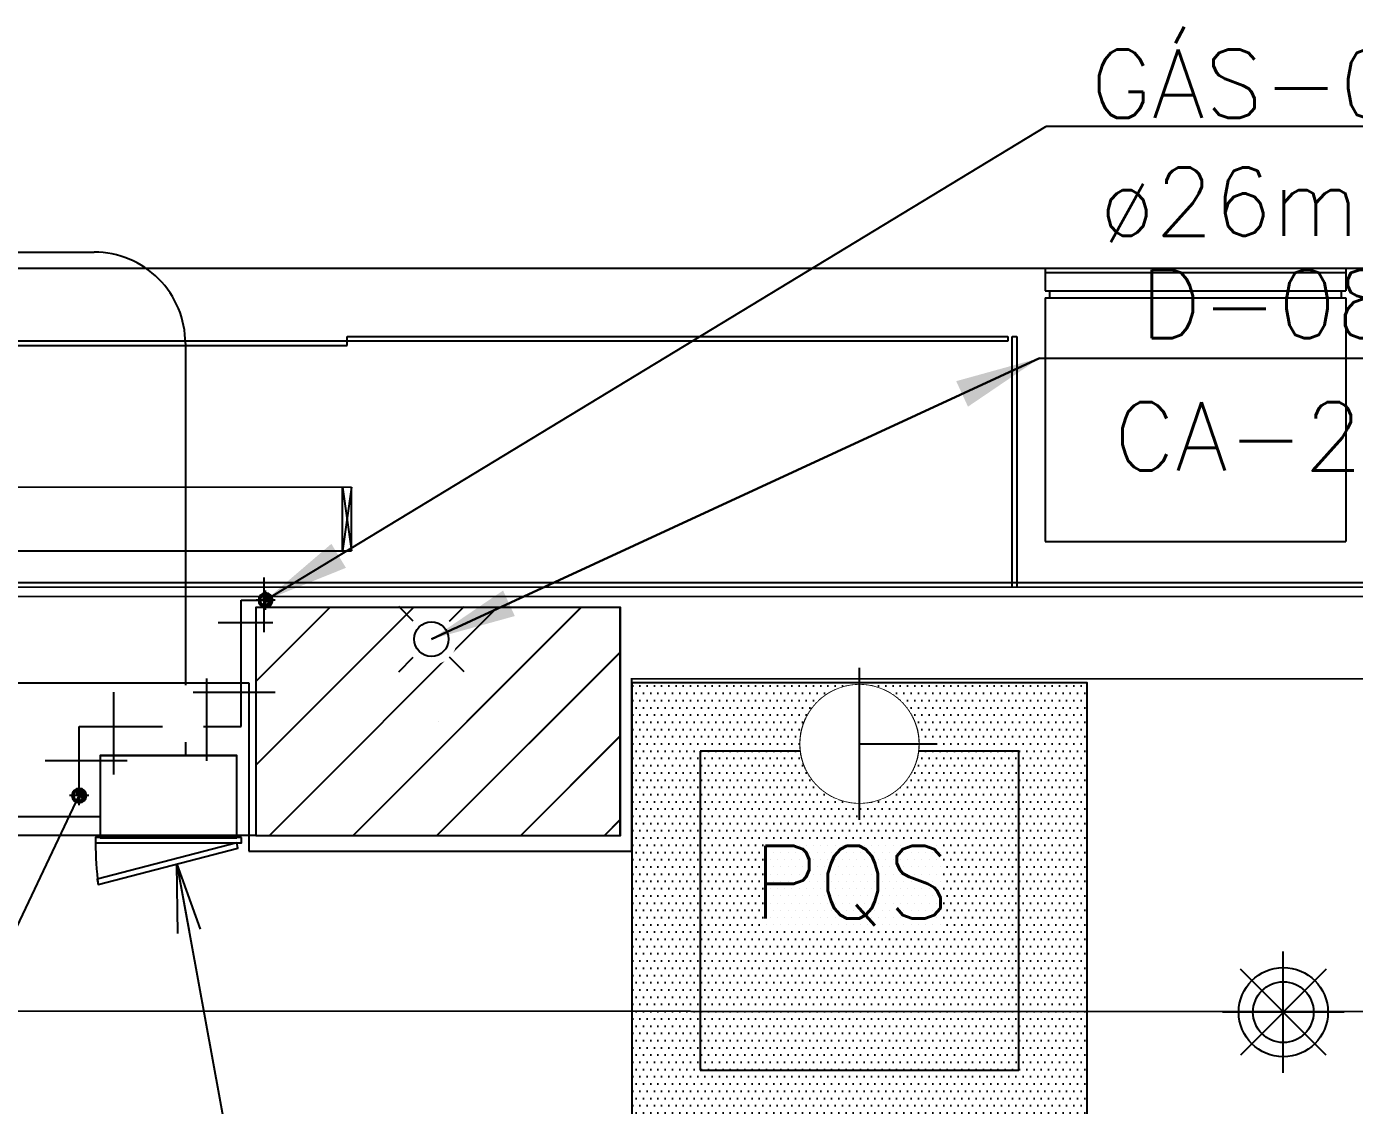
# Model space of a CAD drawing. Header units: millimetres. Extents: x 188.6 to 263.2, y 40.1 to 120.1.
# Drawn here: x 245.74 to 248.655, y 48.879 to 51.247 of the extents above; entities that cross this region are included whole.
import ezdxf
from ezdxf.enums import TextEntityAlignment as Align

# ---------------------------------------------------------------- set-up
doc = ezdxf.new("R2010")
doc.units = ezdxf.units.MM
doc.set_wipeout_variables(frame=1)
doc.linetypes.add('CENTER2', pattern=[1.125, 0.75, -0.125, 0.125, -0.125])
doc.linetypes.add('DASHDOT2', pattern=[0.5, 0.25, -0.125, 0, -0.125])
for name, color, linetype in [('ARQ', 8, 'Continuous'), ('ESTR-PILARES', 11, 'Continuous'), ('ESTRUTURA', 7, 'Continuous'), ('EXTINTORES', 2, 'Continuous'), ('GAS-COL', 7, 'Continuous'), ('GAS-CONEXOES', 200, 'Continuous'), ('GAS-CX', 202, 'Continuous'), ('GAS-TEXTO', 7, 'Continuous'), ('GAS-TUBO-PISO', 6, 'CENTER2'), ('INC-EXTINTORES', 20, 'Continuous'), ('INC-TEXTO', 7, 'Continuous'), ('SPDA-COL', 7, 'Continuous'), ('SPDA-D', 164, 'Continuous'), ('SPK', 10, 'Continuous'), ('SPK-INTERNO', 244, 'Continuous'), ('SPK-TUBO-TETO', 12, 'Continuous')]:
    doc.layers.add(name, color=color, linetype=linetype)
doc.styles.add('60-100', font='romans.shx', dxfattribs={"height": 0.16})
doc.styles.add('60-75', font='romans.shx', dxfattribs={"height": 0.12})
doc.styles.add('ROMANS', font='ROMANS.SHX', dxfattribs={"height": 0.15})
doc.dimstyles.new('IND75', dxfattribs={"dimtxt": 0.15, "dimasz": 0.1875, "dimexe": 0.15, "dimexo": 0, "dimgap": 0.1, "dimtad": 1, "dimzin": 10, "dimdsep": 46, "dimtxsty": '60-75', "dimcen": 0, "dimclrd": 256, "dimclre": 1, "dimclrt": 256, "dimadec": 0, "dimazin": 0, "dimtfac": 1, "dimtix": 1, "dimtmove": 2, "dimatfit": 3, "dimfxl": 0.15, "dimtolj": 1, "dimtzin": 6, "dimarcsym": 0})
doc.dimstyles.new('SETAS75', dxfattribs={"dimtxt": 0.16, "dimasz": 0.15, "dimexe": 0.15, "dimexo": 0, "dimgap": 0.1, "dimtad": 1, "dimzin": 10, "dimdsep": 46, "dimtxsty": '60-100', "dimblk1": 'OPEN', "dimblk2": 'OPEN', "dimsah": 1, "dimcen": 0, "dimclrd": 244, "dimclre": 244, "dimclrt": 7, "dimadec": 0, "dimazin": 0, "dimtfac": 1, "dimtix": 1, "dimtmove": 2, "dimatfit": 3, "dimldrblk": 'OPEN', "dimfxl": 0.15, "dimtolj": 1, "dimtzin": 6, "dimarcsym": 0})

# ---------------------------------------------------------------- blocks, each defined once
blk = doc.blocks.new('ESTR-1TP-29.09.2016')
at = {"layer": 'ESTR-PILARES'}
for p, q in [((42.9224, 11.9492), (43.2684, 12.2952)), ((42.9224, 12.1331), (43.0845, 12.2952)), ((42.9522, 11.7952), (43.4522, 12.2952)), ((43.1361, 11.7952), (43.6361, 12.2952)), ((43.7224, 12.2952), (43.7224, 12.2952)), ((43.7224, 12.2952), (43.7224, 12.2952)), ((43.3199, 11.7952), (43.7224, 12.1977)), ((43.3224, 12.0452), (43.3224, 12.0452)), ((43.5038, 11.7952), (43.7224, 12.0138)), ((43.6876, 11.7952), (43.7224, 11.83)), ((43.7224, 11.7952), (43.7224, 11.7952)), ((43.7224, 11.7952), (43.7224, 11.7952))]:
    blk.add_line(p, q, dxfattribs=at)
blk.add_lwpolyline([(42.9224, 11.7952), (43.7224, 11.7952), (43.7224, 12.2952), (42.9224, 12.2952), (42.9224, 11.7952)], dxfattribs=at)
blk = doc.blocks.new('arq-3pav')
at = {"layer": 'ARQ'}
for p, q in [((39.9553, 10.4599), (43.6754, 10.4599)), ((42.9674, 10.4599), (42.9674, 10.4099)), ((42.9674, 10.4599), (43.6274, 10.4599)), ((42.9674, 10.4599), (42.9674, 10.4099)), ((42.9674, 10.4499), (43.6274, 10.4499)), ((43.6274, 10.4599), (43.6274, 10.4099)), ((43.6274, 10.4599), (43.6274, 10.4099)), ((42.9674, 10.4099), (43.6274, 10.4099)), ((42.9774, 10.4099), (42.9774, 10.3949)), ((43.6174, 10.4099), (43.6174, 10.3949)), ((42.9674, 10.3949), (42.9674, 9.8599)), ((42.9674, 10.3949), (43.6274, 10.3949)), ((43.6274, 10.3949), (43.6274, 9.8599)), ((41.4353, 10.2999), (39.9553, 10.2999)), ((39.9553, 10.2899), (41.4353, 10.2899)), ((41.4353, 10.3099), (42.8853, 10.3099)), ((41.4353, 10.2999), (41.4353, 10.3099)), ((42.8853, 10.2999), (41.4353, 10.2999)), ((41.4353, 10.2899), (41.4353, 10.2999)), ((42.8853, 10.3099), (42.8853, 10.2999)), ((42.8953, 9.7594), (42.8953, 10.3099)), ((42.8953, 10.3099), (42.9053, 10.3099)), ((42.9053, 10.3099), (42.9053, 9.7596)), ((39.9553, 9.9798), (41.4453, 9.9796)), ((41.4253, 9.8394), (41.4253, 9.9794)), ((41.4253, 9.9794), (41.4453, 9.8394)), ((41.4453, 9.9794), (41.4253, 9.8394)), ((41.4253, 9.8394), (41.4253, 9.9794)), ((41.4453, 9.8394), (41.4453, 9.9796)), ((42.9674, 9.8599), (43.6274, 9.8599)), ((39.9753, 9.8398), (41.4453, 9.8396)), ((39.7653, 9.7399), (43.8653, 9.7393)), ((43.7854, 9.7593), (39.8453, 9.7599)), ((39.8453, 9.7399), (43.7854, 9.7393)), ((39.5303, 9.5501), (41.22, 9.5501)), ((41.22, 9.5501), (41.22, 9.1802)), ((42.06, 9.5588), (44.2203, 9.56)), ((42.06, 9.1802), (42.06, 9.5599)), ((41.22, 9.1802), (42.06, 9.1802))]:
    blk.add_line(p, q, dxfattribs=at)
blk.add_lwpolyline([(39.7953, 9.7699), (43.8353, 9.7699), (43.8353, 11.9899), (46.3453, 11.99), (46.3453, 17.6661), (39.7953, 17.6659), (39.7953, 17), (39.9953, 17), (39.9953, 16.08), (39.7953, 16.08)], close=True, dxfattribs=at)
at = {"layer": 'ESTRUTURA'}
blk.add_blockref('ESTR-1TP-29.09.2016', (-1.6874, -2.5802), dxfattribs=at)
blk = doc.blocks.new('indicação extintor')
h = blk.add_hatch()
h.set_pattern_fill('DOTS', color=50, scale=0.01)
h.paths.add_polyline_path([(0.5, 1), (-0.5, 1), (-0.5, 0), (0.5, 0)])
h.paths.add_polyline_path([(0.35, 0.85), (0.35, 0.15), (-0.35, 0.15), (-0.35, 0.85)], flags=16)
h = blk.add_hatch()
h.set_pattern_fill('DOTS', color=244, scale=0.01)
h.paths.add_polyline_path([(0.35, 0.85), (-0.35, 0.85), (-0.35, 0.15), (0.35, 0.15)])
at = {"color": 244}
for p, q in [((0.35, 0.85), (-0.35, 0.85)), ((-0.35, 0.85), (-0.35, 0.15)), ((0.35, 0.15), (0.35, 0.85)), ((-0.35, 0.15), (0.35, 0.15))]:
    blk.add_line(p, q, dxfattribs=at)
blk.add_lwpolyline([(-0.5, 0), (0.5, 0), (0.5, 1), (-0.5, 1)], close=True, dxfattribs=at)
blk = doc.blocks.new('SPK')
blk.add_wipeout([(-0.0692, 0.0692), (-0.0673, 0.0711), (-0.0673, 0.0711), (-0.0658, 0.0724), (-0.0658, 0.0724), (-0.0636, 0.0744), (-0.0636, 0.0744), (-0.0618, 0.0759), (-0.0618, 0.0759), (-0.0596, 0.0776), (-0.0596, 0.0776), (-0.0579, 0.0789), (-0.0579, 0.0789), (-0.0546, 0.0813), (-0.0546, 0.0813), (-0.0525, 0.0826), (-0.0507, 0.0837), (-0.0507, 0.0837), (-0.0481, 0.0852), (-0.0481, 0.0852), (-0.0453, 0.0868), (-0.0453, 0.0868), (-0.0431, 0.0879), (-0.0416, 0.0886), (-0.0399, 0.0894), (-0.0399, 0.0894), (-0.0364, 0.0908), (-0.0364, 0.0908), (-0.0341, 0.0917), (-0.0318, 0.0926), (-0.0302, 0.0931), (-0.0281, 0.0938), (-0.0266, 0.0942), (-0.0266, 0.0942), (-0.0244, 0.0948), (-0.0226, 0.0952), (-0.0226, 0.0952), (-0.0203, 0.0957), (-0.0203, 0.0957), (-0.0183, 0.0961), (-0.0183, 0.0961), (-0.0148, 0.0968), (-0.0148, 0.0968), (-0.0114, 0.0972), (-0.01, 0.0974), (-0.0083, 0.0975), (-0.0083, 0.0975), (-0.0058, 0.0977), (-0.0047, 0.0978), (-0.0047, 0.0978), (-0.0027, 0.0978), (-0.0027, 0.0978), (-0.001, 0.0979), (-0.001, 0.0979), (0, 0.0979), (0.0016, 0.0979), (0.0038, 0.0978), (0.0038, 0.0978), (0.0084, 0.0975), (0.0113, 0.0972), (0.0113, 0.0972), (0.0155, 0.0966), (0.0175, 0.0963), (0.0175, 0.0963), (0.0207, 0.0957), (0.0228, 0.0952), (0.0248, 0.0947), (0.0248, 0.0947), (0.0274, 0.094), (0.0274, 0.094), (0.0306, 0.093), (0.0324, 0.0924), (0.0324, 0.0924), (0.0354, 0.0912), (0.0373, 0.0905), (0.0373, 0.0905), (0.0398, 0.0894), (0.0422, 0.0883), (0.0422, 0.0883), (0.0451, 0.0869), (0.0469, 0.0859), (0.049, 0.0847), (0.0513, 0.0833), (0.053, 0.0823), (0.0549, 0.081), (0.0566, 0.0798), (0.0566, 0.0798), (0.0592, 0.078), (0.0615, 0.0762), (0.0659, 0.0724), (0.0669, 0.0714), (0.0669, 0.0714), (0.0692, 0.0692), (0.0692, 0.0692), (0.0692, 0.0692), (0.0692, 0.0692), (0.0717, 0.0667), (0.0717, 0.0667), (0.0739, 0.0642), (0.0739, 0.0642), (0.0753, 0.0626), (0.0753, 0.0626), (0.0765, 0.0611), (0.0765, 0.0611), (0.0785, 0.0585), (0.0785, 0.0585), (0.0805, 0.0556), (0.0805, 0.0556), (0.0805, 0.0556), (0.0826, 0.0526), (0.0826, 0.0526), (0.0841, 0.05), (0.0841, 0.05), (0.0855, 0.0476), (0.0865, 0.0458), (0.0865, 0.0458), (0.0877, 0.0434), (0.0877, 0.0434), (0.0877, 0.0434), (0.089, 0.0407), (0.089, 0.0407), (0.0901, 0.0382), (0.0901, 0.0382), (0.0915, 0.0348), (0.0915, 0.0348), (0.0927, 0.0315), (0.0932, 0.0298), (0.0938, 0.028), (0.0938, 0.028), (0.0938, 0.028), (0.0948, 0.0246), (0.0948, 0.0246), (0.0948, 0.0246), (0.0952, 0.0228), (0.0952, 0.0228), (0.0957, 0.0206), (0.0961, 0.0188), (0.0964, 0.0169), (0.0967, 0.0153), (0.0969, 0.0135), (0.0969, 0.0135), (0.0972, 0.0113), (0.0972, 0.0113), (0.0975, 0.0085), (0.0975, 0.0085), (0.0978, 0.005), (0.0978, 0.005), (0.0979, 0.0023), (0.0979, 0.0023), (0.0979, 0), (0.0979, 0), (0.0978, -0.0048), (0.0978, -0.0048), (0.0976, -0.0077), (0.0973, -0.0103), (0.0973, -0.0103), (0.0968, -0.0148), (0.0968, -0.0148), (0.0959, -0.0195), (0.0959, -0.0195), (0.0949, -0.0238), (0.0949, -0.0238), (0.094, -0.0272), (0.094, -0.0272), (0.093, -0.0305), (0.093, -0.0305), (0.0911, -0.0357), (0.0911, -0.0357), (0.0897, -0.0391), (0.0897, -0.0391), (0.088, -0.0429), (0.088, -0.0429), (0.0861, -0.0466), (0.0844, -0.0496), (0.082, -0.0534), (0.082, -0.0534), (0.0794, -0.0572), (0.0776, -0.0596), (0.0776, -0.0596), (0.074, -0.0641), (0.074, -0.0641), (0.074, -0.0641), (0.069, -0.069), (0.0692, -0.0692), (0.0675, -0.0709), (0.0675, -0.0709), (0.0664, -0.0719), (0.0651, -0.0731), (0.064, -0.0741), (0.0627, -0.0752), (0.061, -0.0766), (0.0597, -0.0776), (0.0584, -0.0785), (0.0564, -0.08), (0.0546, -0.0813), (0.053, -0.0823), (0.0515, -0.0833), (0.0488, -0.0849), (0.0465, -0.0862), (0.0443, -0.0873), (0.0415, -0.0887), (0.0389, -0.0898), (0.037, -0.0907), (0.0339, -0.0918), (0.0339, -0.0918), (0.0315, -0.0927), (0.0283, -0.0937), (0.0244, -0.0948), (0.0216, -0.0955), (0.019, -0.096), (0.0154, -0.0967), (0.0126, -0.0971), (0.0101, -0.0974), (0.0064, -0.0977), (0.0029, -0.0979), (0, -0.0979), (-0.0021, -0.0979), (-0.0084, -0.0975), (-0.0131, -0.097), (-0.0169, -0.0964), (-0.019, -0.096), (-0.0218, -0.0954), (-0.0218, -0.0954), (-0.0256, -0.0945), (-0.0275, -0.094), (-0.0305, -0.093), (-0.0342, -0.0917), (-0.0367, -0.0908), (-0.0398, -0.0894), (-0.044, -0.0874), (-0.0451, -0.0869), (-0.0481, -0.0853), (-0.0511, -0.0835), (-0.053, -0.0823), (-0.0553, -0.0808), (-0.059, -0.0781), (-0.0603, -0.0771), (-0.0619, -0.0759), (-0.064, -0.0741), (-0.0665, -0.0718), (-0.0676, -0.0708), (-0.0692, -0.0692), (-0.0718, -0.0665), (-0.0755, -0.0623), (-0.0755, -0.0623), (-0.0792, -0.0576), (-0.0792, -0.0576), (-0.0813, -0.0545), (-0.0813, -0.0545), (-0.0848, -0.0489), (-0.0865, -0.0458), (-0.0865, -0.0458), (-0.0865, -0.0458), (-0.0891, -0.0406), (-0.0891, -0.0406), (-0.0912, -0.0355), (-0.0912, -0.0355), (-0.093, -0.0306), (-0.093, -0.0306), (-0.0944, -0.0259), (-0.0953, -0.0222), (-0.0962, -0.0181), (-0.0967, -0.015), (-0.0972, -0.0118), (-0.0976, -0.007), (-0.0978, -0.0044), (-0.0979, 0), (-0.0978, 0.0032), (-0.0977, 0.0066), (-0.0977, 0.0066), (-0.0974, 0.01), (-0.0974, 0.01), (-0.0969, 0.0136), (-0.0965, 0.0165), (-0.096, 0.019), (-0.0954, 0.022), (-0.0947, 0.0246), (-0.094, 0.0273), (-0.0932, 0.03), (-0.0932, 0.03), (-0.0919, 0.0338), (-0.0919, 0.0338), (-0.0891, 0.0405), (-0.0878, 0.0433), (-0.0865, 0.0458), (-0.0842, 0.0499), (-0.0842, 0.0499), (-0.0842, 0.0499), (-0.0819, 0.0537), (-0.0819, 0.0537), (-0.0794, 0.0572), (-0.0794, 0.0572), (-0.0758, 0.062), (-0.0758, 0.062), (-0.0725, 0.0658), (-0.0691, 0.0691)]).dxf.layer = 'SPK'
at = {"layer": 'SPK'}
blk.add_circle((0, 0), 0.0979, dxfattribs=at)
at = {"layer": 'SPK-INTERNO'}
for p, q in [((0, 0.1332), (0, -0.1332)), ((-0.0942, 0.0942), (0.0942, -0.0942)), ((-0.0942, -0.0942), (0.0942, 0.0942)), ((-0.1332, 0), (0.1332, 0))]:
    blk.add_line(p, q, dxfattribs=at)
blk.add_circle((0, 0), 0.0666, dxfattribs=at)
blk = doc.blocks.new('PO')
blk.add_wipeout([(-0.1728, 0), (-0.1728, -0.003), (-0.1727, -0.006), (-0.1726, -0.009), (-0.1724, -0.0121), (-0.1721, -0.0151), (-0.1719, -0.0181), (-0.1715, -0.0211), (-0.1711, -0.024), (-0.1707, -0.027), (-0.1702, -0.03), (-0.1696, -0.033), (-0.169, -0.0359), (-0.1684, -0.0389), (-0.1677, -0.0418), (-0.1669, -0.0447), (-0.1661, -0.0476), (-0.1652, -0.0505), (-0.1643, -0.0534), (-0.1634, -0.0563), (-0.1624, -0.0591), (-0.1613, -0.0619), (-0.1602, -0.0647), (-0.1591, -0.0675), (-0.1579, -0.0703), (-0.1566, -0.073), (-0.1553, -0.0758), (-0.154, -0.0784), (-0.1526, -0.0811), (-0.1511, -0.0838), (-0.1496, -0.0864), (-0.1481, -0.089), (-0.1465, -0.0916), (-0.1449, -0.0941), (-0.1433, -0.0966), (-0.1415, -0.0991), (-0.1398, -0.1016), (-0.138, -0.104), (-0.1362, -0.1064), (-0.1343, -0.1087), (-0.1324, -0.1111), (-0.1304, -0.1134), (-0.1284, -0.1156), (-0.1264, -0.1178), (-0.1243, -0.12), (-0.1222, -0.1222), (-0.12, -0.1243), (-0.1178, -0.1264), (-0.1156, -0.1284), (-0.1134, -0.1304), (-0.1111, -0.1324), (-0.1087, -0.1343), (-0.1064, -0.1362), (-0.104, -0.138), (-0.1016, -0.1398), (-0.0991, -0.1415), (-0.0966, -0.1433), (-0.0941, -0.1449), (-0.0916, -0.1465), (-0.089, -0.1481), (-0.0864, -0.1496), (-0.0838, -0.1511), (-0.0811, -0.1526), (-0.0784, -0.154), (-0.0758, -0.1553), (-0.073, -0.1566), (-0.0703, -0.1579), (-0.0675, -0.1591), (-0.0647, -0.1602), (-0.0619, -0.1613), (-0.0591, -0.1624), (-0.0563, -0.1634), (-0.0534, -0.1643), (-0.0505, -0.1652), (-0.0476, -0.1661), (-0.0447, -0.1669), (-0.0418, -0.1677), (-0.0389, -0.1684), (-0.0359, -0.169), (-0.033, -0.1696), (-0.03, -0.1702), (-0.027, -0.1707), (-0.024, -0.1711), (-0.0211, -0.1715), (-0.0181, -0.1719), (-0.0151, -0.1721), (-0.0121, -0.1724), (-0.009, -0.1726), (-0.006, -0.1727), (-0.003, -0.1728), (0, -0.1728), (0.003, -0.1728), (0.006, -0.1727), (0.009, -0.1726), (0.0121, -0.1724), (0.0151, -0.1721), (0.0181, -0.1719), (0.0211, -0.1715), (0.024, -0.1711), (0.027, -0.1707), (0.03, -0.1702), (0.033, -0.1696), (0.0359, -0.169), (0.0389, -0.1684), (0.0418, -0.1677), (0.0447, -0.1669), (0.0476, -0.1661), (0.0505, -0.1652), (0.0534, -0.1643), (0.0563, -0.1634), (0.0591, -0.1624), (0.0619, -0.1613), (0.0647, -0.1602), (0.0675, -0.1591), (0.0703, -0.1579), (0.073, -0.1566), (0.0758, -0.1553), (0.0784, -0.154), (0.0811, -0.1526), (0.0838, -0.1511), (0.0864, -0.1496), (0.089, -0.1481), (0.0916, -0.1465), (0.0941, -0.1449), (0.0966, -0.1433), (0.0991, -0.1415), (0.1016, -0.1398), (0.104, -0.138), (0.1064, -0.1362), (0.1087, -0.1343), (0.1111, -0.1324), (0.1134, -0.1304), (0.1156, -0.1284), (0.1178, -0.1264), (0.12, -0.1243), (0.1222, -0.1222), (0.1243, -0.12), (0.1264, -0.1178), (0.1284, -0.1156), (0.1304, -0.1134), (0.1324, -0.1111), (0.1343, -0.1087), (0.1362, -0.1064), (0.138, -0.104), (0.1398, -0.1016), (0.1415, -0.0991), (0.1433, -0.0966), (0.1449, -0.0941), (0.1465, -0.0916), (0.1481, -0.089), (0.1496, -0.0864), (0.1511, -0.0838), (0.1526, -0.0811), (0.154, -0.0784), (0.1553, -0.0758), (0.1566, -0.073), (0.1579, -0.0703), (0.1591, -0.0675), (0.1602, -0.0647), (0.1613, -0.0619), (0.1624, -0.0591), (0.1634, -0.0563), (0.1643, -0.0534), (0.1652, -0.0505), (0.1661, -0.0476), (0.1669, -0.0447), (0.1677, -0.0418), (0.1684, -0.0389), (0.169, -0.0359), (0.1696, -0.033), (0.1702, -0.03), (0.1707, -0.027), (0.1711, -0.024), (0.1715, -0.0211), (0.1719, -0.0181), (0.1721, -0.0151), (0.1724, -0.0121), (0.1726, -0.009), (0.1727, -0.006), (0.1728, -0.003), (0.1728, 0), (0.1728, 0.003), (0.1727, 0.006), (0.1726, 0.009), (0.1724, 0.0121), (0.1721, 0.0151), (0.1719, 0.0181), (0.1715, 0.0211), (0.1711, 0.024), (0.1707, 0.027), (0.1702, 0.03), (0.1696, 0.033), (0.169, 0.0359), (0.1684, 0.0389), (0.1677, 0.0418), (0.1669, 0.0447), (0.1661, 0.0476), (0.1652, 0.0505), (0.1643, 0.0534), (0.1634, 0.0563), (0.1624, 0.0591), (0.1613, 0.0619), (0.1602, 0.0647), (0.1591, 0.0675), (0.1579, 0.0703), (0.1566, 0.073), (0.1553, 0.0758), (0.154, 0.0784), (0.1526, 0.0811), (0.1511, 0.0838), (0.1496, 0.0864), (0.1481, 0.089), (0.1465, 0.0916), (0.1449, 0.0941), (0.1433, 0.0966), (0.1415, 0.0991), (0.1398, 0.1016), (0.138, 0.104), (0.1362, 0.1064), (0.1343, 0.1087), (0.1324, 0.1111), (0.1304, 0.1134), (0.1284, 0.1156), (0.1264, 0.1178), (0.1243, 0.12), (0.1222, 0.1222), (0.12, 0.1243), (0.1178, 0.1264), (0.1156, 0.1284), (0.1134, 0.1304), (0.1111, 0.1324), (0.1087, 0.1343), (0.1064, 0.1362), (0.104, 0.138), (0.1016, 0.1398), (0.0991, 0.1415), (0.0966, 0.1433), (0.0941, 0.1449), (0.0916, 0.1465), (0.089, 0.1481), (0.0864, 0.1496), (0.0838, 0.1511), (0.0811, 0.1526), (0.0784, 0.154), (0.0758, 0.1553), (0.073, 0.1566), (0.0703, 0.1579), (0.0675, 0.1591), (0.0647, 0.1602), (0.0619, 0.1613), (0.0591, 0.1624), (0.0563, 0.1634), (0.0534, 0.1643), (0.0505, 0.1652), (0.0476, 0.1661), (0.0447, 0.1669), (0.0418, 0.1677), (0.0389, 0.1684), (0.0359, 0.169), (0.033, 0.1696), (0.03, 0.1702), (0.027, 0.1707), (0.024, 0.1711), (0.0211, 0.1715), (0.0181, 0.1719), (0.0151, 0.1721), (0.0121, 0.1724), (0.009, 0.1726), (0.006, 0.1727), (0.003, 0.1728), (0, 0.1728), (-0.003, 0.1728), (-0.006, 0.1727), (-0.009, 0.1726), (-0.0121, 0.1724), (-0.0151, 0.1721), (-0.0181, 0.1719), (-0.0211, 0.1715), (-0.024, 0.1711), (-0.027, 0.1707), (-0.03, 0.1702), (-0.033, 0.1696), (-0.0359, 0.169), (-0.0389, 0.1684), (-0.0418, 0.1677), (-0.0447, 0.1669), (-0.0476, 0.1661), (-0.0505, 0.1652), (-0.0534, 0.1643), (-0.0563, 0.1634), (-0.0591, 0.1624), (-0.0619, 0.1613), (-0.0647, 0.1602), (-0.0675, 0.1591), (-0.0703, 0.1579), (-0.073, 0.1566), (-0.0758, 0.1553), (-0.0784, 0.154), (-0.0811, 0.1526), (-0.0838, 0.1511), (-0.0864, 0.1496), (-0.089, 0.1481), (-0.0916, 0.1465), (-0.0941, 0.1449), (-0.0966, 0.1433), (-0.0991, 0.1415), (-0.1016, 0.1398), (-0.104, 0.138), (-0.1064, 0.1362), (-0.1087, 0.1343), (-0.1111, 0.1324), (-0.1134, 0.1304), (-0.1156, 0.1284), (-0.1178, 0.1264), (-0.12, 0.1243), (-0.1222, 0.1222), (-0.1243, 0.12), (-0.1264, 0.1178), (-0.1284, 0.1156), (-0.1304, 0.1134), (-0.1324, 0.1111), (-0.1343, 0.1087), (-0.1362, 0.1064), (-0.138, 0.104), (-0.1398, 0.1016), (-0.1415, 0.0991), (-0.1433, 0.0966), (-0.1449, 0.0941), (-0.1465, 0.0916), (-0.1481, 0.089), (-0.1496, 0.0864), (-0.1511, 0.0838), (-0.1526, 0.0811), (-0.154, 0.0784), (-0.1553, 0.0758), (-0.1566, 0.073), (-0.1579, 0.0703), (-0.1591, 0.0675), (-0.1602, 0.0647), (-0.1613, 0.0619), (-0.1624, 0.0591), (-0.1634, 0.0563), (-0.1643, 0.0534), (-0.1652, 0.0505), (-0.1661, 0.0476), (-0.1669, 0.0447), (-0.1677, 0.0418), (-0.1684, 0.0389), (-0.169, 0.0359), (-0.1696, 0.033), (-0.1702, 0.03), (-0.1707, 0.027), (-0.1711, 0.024), (-0.1715, 0.0211), (-0.1719, 0.0181), (-0.1721, 0.0151), (-0.1724, 0.0121), (-0.1726, 0.009), (-0.1727, 0.006), (-0.1728, 0.003)]).dxf.layer = 'INC-EXTINTORES'
at = {"layer": 'INC-EXTINTORES'}
blk.add_lwpolyline([(-0.1728, 0), (-0.1728, -0.003), (-0.1727, -0.006), (-0.1726, -0.009), (-0.1724, -0.0121), (-0.1721, -0.0151), (-0.1719, -0.0181), (-0.1715, -0.0211), (-0.1711, -0.024), (-0.1707, -0.027), (-0.1702, -0.03), (-0.1696, -0.033), (-0.169, -0.0359), (-0.1684, -0.0389), (-0.1677, -0.0418), (-0.1669, -0.0447), (-0.1661, -0.0476), (-0.1652, -0.0505), (-0.1643, -0.0534), (-0.1634, -0.0563), (-0.1624, -0.0591), (-0.1613, -0.0619), (-0.1602, -0.0647), (-0.1591, -0.0675), (-0.1579, -0.0703), (-0.1566, -0.073), (-0.1553, -0.0758), (-0.154, -0.0784), (-0.1526, -0.0811), (-0.1511, -0.0838), (-0.1496, -0.0864), (-0.1481, -0.089), (-0.1465, -0.0916), (-0.1449, -0.0941), (-0.1433, -0.0966), (-0.1415, -0.0991), (-0.1398, -0.1016), (-0.138, -0.104), (-0.1362, -0.1064), (-0.1343, -0.1087), (-0.1324, -0.1111), (-0.1304, -0.1134), (-0.1284, -0.1156), (-0.1264, -0.1178), (-0.1243, -0.12), (-0.1222, -0.1222), (-0.12, -0.1243), (-0.1178, -0.1264), (-0.1156, -0.1284), (-0.1134, -0.1304), (-0.1111, -0.1324), (-0.1087, -0.1343), (-0.1064, -0.1362), (-0.104, -0.138), (-0.1016, -0.1398), (-0.0991, -0.1415), (-0.0966, -0.1433), (-0.0941, -0.1449), (-0.0916, -0.1465), (-0.089, -0.1481), (-0.0864, -0.1496), (-0.0838, -0.1511), (-0.0811, -0.1526), (-0.0784, -0.154), (-0.0758, -0.1553), (-0.073, -0.1566), (-0.0703, -0.1579), (-0.0675, -0.1591), (-0.0647, -0.1602), (-0.0619, -0.1613), (-0.0591, -0.1624), (-0.0563, -0.1634), (-0.0534, -0.1643), (-0.0505, -0.1652), (-0.0476, -0.1661), (-0.0447, -0.1669), (-0.0418, -0.1677), (-0.0389, -0.1684), (-0.0359, -0.169), (-0.033, -0.1696), (-0.03, -0.1702), (-0.027, -0.1707), (-0.024, -0.1711), (-0.0211, -0.1715), (-0.0181, -0.1719), (-0.0151, -0.1721), (-0.0121, -0.1724), (-0.009, -0.1726), (-0.006, -0.1727), (-0.003, -0.1728), (0, -0.1728), (0.003, -0.1728), (0.006, -0.1727), (0.009, -0.1726), (0.0121, -0.1724), (0.0151, -0.1721), (0.0181, -0.1719), (0.0211, -0.1715), (0.024, -0.1711), (0.027, -0.1707), (0.03, -0.1702), (0.033, -0.1696), (0.0359, -0.169), (0.0389, -0.1684), (0.0418, -0.1677), (0.0447, -0.1669), (0.0476, -0.1661), (0.0505, -0.1652), (0.0534, -0.1643), (0.0563, -0.1634), (0.0591, -0.1624), (0.0619, -0.1613), (0.0647, -0.1602), (0.0675, -0.1591), (0.0703, -0.1579), (0.073, -0.1566), (0.0758, -0.1553), (0.0784, -0.154), (0.0811, -0.1526), (0.0838, -0.1511), (0.0864, -0.1496), (0.089, -0.1481), (0.0916, -0.1465), (0.0941, -0.1449), (0.0966, -0.1433), (0.0991, -0.1415), (0.1016, -0.1398), (0.104, -0.138), (0.1064, -0.1362), (0.1087, -0.1343), (0.1111, -0.1324), (0.1134, -0.1304), (0.1156, -0.1284), (0.1178, -0.1264), (0.12, -0.1243), (0.1222, -0.1222), (0.1243, -0.12), (0.1264, -0.1178), (0.1284, -0.1156), (0.1304, -0.1134), (0.1324, -0.1111), (0.1343, -0.1087), (0.1362, -0.1064), (0.138, -0.104), (0.1398, -0.1016), (0.1415, -0.0991), (0.1433, -0.0966), (0.1449, -0.0941), (0.1465, -0.0916), (0.1481, -0.089), (0.1496, -0.0864), (0.1511, -0.0838), (0.1526, -0.0811), (0.154, -0.0784), (0.1553, -0.0758), (0.1566, -0.073), (0.1579, -0.0703), (0.1591, -0.0675), (0.1602, -0.0647), (0.1613, -0.0619), (0.1624, -0.0591), (0.1634, -0.0563), (0.1643, -0.0534), (0.1652, -0.0505), (0.1661, -0.0476), (0.1669, -0.0447), (0.1677, -0.0418), (0.1684, -0.0389), (0.169, -0.0359), (0.1696, -0.033), (0.1702, -0.03), (0.1707, -0.027), (0.1711, -0.024), (0.1715, -0.0211), (0.1719, -0.0181), (0.1721, -0.0151), (0.1724, -0.0121), (0.1726, -0.009), (0.1727, -0.006), (0.1728, -0.003), (0.1728, 0), (0.1728, 0.003), (0.1727, 0.006), (0.1726, 0.009), (0.1724, 0.0121), (0.1721, 0.0151), (0.1719, 0.0181), (0.1715, 0.0211), (0.1711, 0.024), (0.1707, 0.027), (0.1702, 0.03), (0.1696, 0.033), (0.169, 0.0359), (0.1684, 0.0389), (0.1677, 0.0418), (0.1669, 0.0447), (0.1661, 0.0476), (0.1652, 0.0505), (0.1643, 0.0534), (0.1634, 0.0563), (0.1624, 0.0591), (0.1613, 0.0619), (0.1602, 0.0647), (0.1591, 0.0675), (0.1579, 0.0703), (0.1566, 0.073), (0.1553, 0.0758), (0.154, 0.0784), (0.1526, 0.0811), (0.1511, 0.0838), (0.1496, 0.0864), (0.1481, 0.089), (0.1465, 0.0916), (0.1449, 0.0941), (0.1433, 0.0966), (0.1415, 0.0991), (0.1398, 0.1016), (0.138, 0.104), (0.1362, 0.1064), (0.1343, 0.1087), (0.1324, 0.1111), (0.1304, 0.1134), (0.1284, 0.1156), (0.1264, 0.1178), (0.1243, 0.12), (0.1222, 0.1222), (0.12, 0.1243), (0.1178, 0.1264), (0.1156, 0.1284), (0.1134, 0.1304), (0.1111, 0.1324), (0.1087, 0.1343), (0.1064, 0.1362), (0.104, 0.138), (0.1016, 0.1398), (0.0991, 0.1415), (0.0966, 0.1433), (0.0941, 0.1449), (0.0916, 0.1465), (0.089, 0.1481), (0.0864, 0.1496), (0.0838, 0.1511), (0.0811, 0.1526), (0.0784, 0.154), (0.0758, 0.1553), (0.073, 0.1566), (0.0703, 0.1579), (0.0675, 0.1591), (0.0647, 0.1602), (0.0619, 0.1613), (0.0591, 0.1624), (0.0563, 0.1634), (0.0534, 0.1643), (0.0505, 0.1652), (0.0476, 0.1661), (0.0447, 0.1669), (0.0418, 0.1677), (0.0389, 0.1684), (0.0359, 0.169), (0.033, 0.1696), (0.03, 0.1702), (0.027, 0.1707), (0.024, 0.1711), (0.0211, 0.1715), (0.0181, 0.1719), (0.0151, 0.1721), (0.0121, 0.1724), (0.009, 0.1726), (0.006, 0.1727), (0.003, 0.1728), (0, 0.1728), (-0.003, 0.1728), (-0.006, 0.1727), (-0.009, 0.1726), (-0.0121, 0.1724), (-0.0151, 0.1721), (-0.0181, 0.1719), (-0.0211, 0.1715), (-0.024, 0.1711), (-0.027, 0.1707), (-0.03, 0.1702), (-0.033, 0.1696), (-0.0359, 0.169), (-0.0389, 0.1684), (-0.0418, 0.1677), (-0.0447, 0.1669), (-0.0476, 0.1661), (-0.0505, 0.1652), (-0.0534, 0.1643), (-0.0563, 0.1634), (-0.0591, 0.1624), (-0.0619, 0.1613), (-0.0647, 0.1602), (-0.0675, 0.1591), (-0.0703, 0.1579), (-0.073, 0.1566), (-0.0758, 0.1553), (-0.0784, 0.154), (-0.0811, 0.1526), (-0.0838, 0.1511), (-0.0864, 0.1496), (-0.089, 0.1481), (-0.0916, 0.1465), (-0.0941, 0.1449), (-0.0966, 0.1433), (-0.0991, 0.1415), (-0.1016, 0.1398), (-0.104, 0.138), (-0.1064, 0.1362), (-0.1087, 0.1343), (-0.1111, 0.1324), (-0.1134, 0.1304), (-0.1156, 0.1284), (-0.1178, 0.1264), (-0.12, 0.1243), (-0.1222, 0.1222), (-0.1243, 0.12), (-0.1264, 0.1178), (-0.1284, 0.1156), (-0.1304, 0.1134), (-0.1324, 0.1111), (-0.1343, 0.1087), (-0.1362, 0.1064), (-0.138, 0.104), (-0.1398, 0.1016), (-0.1415, 0.0991), (-0.1433, 0.0966), (-0.1449, 0.0941), (-0.1465, 0.0916), (-0.1481, 0.089), (-0.1496, 0.0864), (-0.1511, 0.0838), (-0.1526, 0.0811), (-0.154, 0.0784), (-0.1553, 0.0758), (-0.1566, 0.073), (-0.1579, 0.0703), (-0.1591, 0.0675), (-0.1602, 0.0647), (-0.1613, 0.0619), (-0.1624, 0.0591), (-0.1634, 0.0563), (-0.1643, 0.0534), (-0.1652, 0.0505), (-0.1661, 0.0476), (-0.1669, 0.0447), (-0.1677, 0.0418), (-0.1684, 0.0389), (-0.169, 0.0359), (-0.1696, 0.033), (-0.1702, 0.03), (-0.1707, 0.027), (-0.1711, 0.024), (-0.1715, 0.0211), (-0.1719, 0.0181), (-0.1721, 0.0151), (-0.1724, 0.0121), (-0.1726, 0.009), (-0.1727, 0.006), (-0.1728, 0.003)], close=True, dxfattribs=at)
at = {"color": 20}
blk.add_wipeout([(-0.1728, 0), (-0.1728, -0.003), (-0.1727, -0.006), (-0.1726, -0.009), (-0.1724, -0.0121), (-0.1721, -0.0151), (-0.1719, -0.0181), (-0.1715, -0.0211), (-0.1711, -0.024), (-0.1707, -0.027), (-0.1702, -0.03), (-0.1696, -0.033), (-0.169, -0.0359), (-0.1684, -0.0389), (-0.1677, -0.0418), (-0.1669, -0.0447), (-0.1661, -0.0476), (-0.1652, -0.0505), (-0.1643, -0.0534), (-0.1634, -0.0563), (-0.1624, -0.0591), (-0.1613, -0.0619), (-0.1602, -0.0647), (-0.1591, -0.0675), (-0.1579, -0.0703), (-0.1566, -0.073), (-0.1553, -0.0758), (-0.154, -0.0784), (-0.1526, -0.0811), (-0.1511, -0.0838), (-0.1496, -0.0864), (-0.1481, -0.089), (-0.1465, -0.0916), (-0.1449, -0.0941), (-0.1433, -0.0966), (-0.1415, -0.0991), (-0.1398, -0.1016), (-0.138, -0.104), (-0.1362, -0.1064), (-0.1343, -0.1087), (-0.1324, -0.1111), (-0.1304, -0.1134), (-0.1284, -0.1156), (-0.1264, -0.1178), (-0.1243, -0.12), (-0.1222, -0.1222), (-0.12, -0.1243), (-0.1178, -0.1264), (-0.1156, -0.1284), (-0.1134, -0.1304), (-0.1111, -0.1324), (-0.1087, -0.1343), (-0.1064, -0.1362), (-0.104, -0.138), (-0.1016, -0.1398), (-0.0991, -0.1415), (-0.0966, -0.1433), (-0.0941, -0.1449), (-0.0916, -0.1465), (-0.089, -0.1481), (-0.0864, -0.1496), (-0.0838, -0.1511), (-0.0811, -0.1526), (-0.0784, -0.154), (-0.0758, -0.1553), (-0.073, -0.1566), (-0.0703, -0.1579), (-0.0675, -0.1591), (-0.0647, -0.1602), (-0.0619, -0.1613), (-0.0591, -0.1624), (-0.0563, -0.1634), (-0.0534, -0.1643), (-0.0505, -0.1652), (-0.0476, -0.1661), (-0.0447, -0.1669), (-0.0418, -0.1677), (-0.0389, -0.1684), (-0.0359, -0.169), (-0.033, -0.1696), (-0.03, -0.1702), (-0.027, -0.1707), (-0.024, -0.1711), (-0.0211, -0.1715), (-0.0181, -0.1719), (-0.0151, -0.1721), (-0.0121, -0.1724), (-0.009, -0.1726), (-0.006, -0.1727), (-0.003, -0.1728), (0, -0.1728), (0.003, -0.1728), (0.006, -0.1727), (0.009, -0.1726), (0.0121, -0.1724), (0.0151, -0.1721), (0.0181, -0.1719), (0.0211, -0.1715), (0.024, -0.1711), (0.027, -0.1707), (0.03, -0.1702), (0.033, -0.1696), (0.0359, -0.169), (0.0389, -0.1684), (0.0418, -0.1677), (0.0447, -0.1669), (0.0476, -0.1661), (0.0505, -0.1652), (0.0534, -0.1643), (0.0563, -0.1634), (0.0591, -0.1624), (0.0619, -0.1613), (0.0647, -0.1602), (0.0675, -0.1591), (0.0703, -0.1579), (0.073, -0.1566), (0.0758, -0.1553), (0.0784, -0.154), (0.0811, -0.1526), (0.0838, -0.1511), (0.0864, -0.1496), (0.089, -0.1481), (0.0916, -0.1465), (0.0941, -0.1449), (0.0966, -0.1433), (0.0991, -0.1415), (0.1016, -0.1398), (0.104, -0.138), (0.1064, -0.1362), (0.1087, -0.1343), (0.1111, -0.1324), (0.1134, -0.1304), (0.1156, -0.1284), (0.1178, -0.1264), (0.12, -0.1243), (0.1222, -0.1222), (0.1243, -0.12), (0.1264, -0.1178), (0.1284, -0.1156), (0.1304, -0.1134), (0.1324, -0.1111), (0.1343, -0.1087), (0.1362, -0.1064), (0.138, -0.104), (0.1398, -0.1016), (0.1415, -0.0991), (0.1433, -0.0966), (0.1449, -0.0941), (0.1465, -0.0916), (0.1481, -0.089), (0.1496, -0.0864), (0.1511, -0.0838), (0.1526, -0.0811), (0.154, -0.0784), (0.1553, -0.0758), (0.1566, -0.073), (0.1579, -0.0703), (0.1591, -0.0675), (0.1602, -0.0647), (0.1613, -0.0619), (0.1624, -0.0591), (0.1634, -0.0563), (0.1643, -0.0534), (0.1652, -0.0505), (0.1661, -0.0476), (0.1669, -0.0447), (0.1677, -0.0418), (0.1684, -0.0389), (0.169, -0.0359), (0.1696, -0.033), (0.1702, -0.03), (0.1707, -0.027), (0.1711, -0.024), (0.1715, -0.0211), (0.1719, -0.0181), (0.1721, -0.0151), (0.1724, -0.0121), (0.1726, -0.009), (0.1727, -0.006), (0.1728, -0.003), (0.1728, 0), (0.1728, 0.003), (0.1727, 0.006), (0.1726, 0.009), (0.1724, 0.0121), (0.1721, 0.0151), (0.1719, 0.0181), (0.1715, 0.0211), (0.1711, 0.024), (0.1707, 0.027), (0.1702, 0.03), (0.1696, 0.033), (0.169, 0.0359), (0.1684, 0.0389), (0.1677, 0.0418), (0.1669, 0.0447), (0.1661, 0.0476), (0.1652, 0.0505), (0.1643, 0.0534), (0.1634, 0.0563), (0.1624, 0.0591), (0.1613, 0.0619), (0.1602, 0.0647), (0.1591, 0.0675), (0.1579, 0.0703), (0.1566, 0.073), (0.1553, 0.0758), (0.154, 0.0784), (0.1526, 0.0811), (0.1511, 0.0838), (0.1496, 0.0864), (0.1481, 0.089), (0.1465, 0.0916), (0.1449, 0.0941), (0.1433, 0.0966), (0.1415, 0.0991), (0.1398, 0.1016), (0.138, 0.104), (0.1362, 0.1064), (0.1343, 0.1087), (0.1324, 0.1111), (0.1304, 0.1134), (0.1284, 0.1156), (0.1264, 0.1178), (0.1243, 0.12), (0.1222, 0.1222), (0.12, 0.1243), (0.1178, 0.1264), (0.1156, 0.1284), (0.1134, 0.1304), (0.1111, 0.1324), (0.1087, 0.1343), (0.1064, 0.1362), (0.104, 0.138), (0.1016, 0.1398), (0.0991, 0.1415), (0.0966, 0.1433), (0.0941, 0.1449), (0.0916, 0.1465), (0.089, 0.1481), (0.0864, 0.1496), (0.0838, 0.1511), (0.0811, 0.1526), (0.0784, 0.154), (0.0758, 0.1553), (0.073, 0.1566), (0.0703, 0.1579), (0.0675, 0.1591), (0.0647, 0.1602), (0.0619, 0.1613), (0.0591, 0.1624), (0.0563, 0.1634), (0.0534, 0.1643), (0.0505, 0.1652), (0.0476, 0.1661), (0.0447, 0.1669), (0.0418, 0.1677), (0.0389, 0.1684), (0.0359, 0.169), (0.033, 0.1696), (0.03, 0.1702), (0.027, 0.1707), (0.024, 0.1711), (0.0211, 0.1715), (0.0181, 0.1719), (0.0151, 0.1721), (0.0121, 0.1724), (0.009, 0.1726), (0.006, 0.1727), (0.003, 0.1728), (0, 0.1728), (-0.003, 0.1728), (-0.006, 0.1727), (-0.009, 0.1726), (-0.0121, 0.1724), (-0.0151, 0.1721), (-0.0181, 0.1719), (-0.0211, 0.1715), (-0.024, 0.1711), (-0.027, 0.1707), (-0.03, 0.1702), (-0.033, 0.1696), (-0.0359, 0.169), (-0.0389, 0.1684), (-0.0418, 0.1677), (-0.0447, 0.1669), (-0.0476, 0.1661), (-0.0505, 0.1652), (-0.0534, 0.1643), (-0.0563, 0.1634), (-0.0591, 0.1624), (-0.0619, 0.1613), (-0.0647, 0.1602), (-0.0675, 0.1591), (-0.0703, 0.1579), (-0.073, 0.1566), (-0.0758, 0.1553), (-0.0784, 0.154), (-0.0811, 0.1526), (-0.0838, 0.1511), (-0.0864, 0.1496), (-0.089, 0.1481), (-0.0916, 0.1465), (-0.0941, 0.1449), (-0.0966, 0.1433), (-0.0991, 0.1415), (-0.1016, 0.1398), (-0.104, 0.138), (-0.1064, 0.1362), (-0.1087, 0.1343), (-0.1111, 0.1324), (-0.1134, 0.1304), (-0.1156, 0.1284), (-0.1178, 0.1264), (-0.12, 0.1243), (-0.1222, 0.1222), (-0.1243, 0.12), (-0.1264, 0.1178), (-0.1284, 0.1156), (-0.1304, 0.1134), (-0.1324, 0.1111), (-0.1343, 0.1087), (-0.1362, 0.1064), (-0.138, 0.104), (-0.1398, 0.1016), (-0.1415, 0.0991), (-0.1433, 0.0966), (-0.1449, 0.0941), (-0.1465, 0.0916), (-0.1481, 0.089), (-0.1496, 0.0864), (-0.1511, 0.0838), (-0.1526, 0.0811), (-0.154, 0.0784), (-0.1553, 0.0758), (-0.1566, 0.073), (-0.1579, 0.0703), (-0.1591, 0.0675), (-0.1602, 0.0647), (-0.1613, 0.0619), (-0.1624, 0.0591), (-0.1634, 0.0563), (-0.1643, 0.0534), (-0.1652, 0.0505), (-0.1661, 0.0476), (-0.1669, 0.0447), (-0.1677, 0.0418), (-0.1684, 0.0389), (-0.169, 0.0359), (-0.1696, 0.033), (-0.1702, 0.03), (-0.1707, 0.027), (-0.1711, 0.024), (-0.1715, 0.0211), (-0.1719, 0.0181), (-0.1721, 0.0151), (-0.1724, 0.0121), (-0.1726, 0.009), (-0.1727, 0.006), (-0.1728, 0.003)], dxfattribs=at)
at = {"layer": 'INC-EXTINTORES', "color": 30}
for p, q in [((0, 0.2222), (0, -0.2222)), ((0, 0), (0.2222, 0))]:
    blk.add_line(p, q, dxfattribs=at)
blk = doc.blocks.new('INDU')
at = {"color": 7}
blk.add_line((-0.005, 0), (0.005, 0), dxfattribs=at)
at = {"style": 'ROMANS'}
for tag, p in [('TQ-01', (0, 0.001189)), ('100', (0, -0.001718))]:
    blk.add_attdef(tag, text='', height=0.0015, dxfattribs=at).set_placement(p, align=Align.MIDDLE)
blk = doc.blocks.new('cap')
blk.add_wipeout([(0.0003, 0.075), (-0.0036, 0.0749), (-0.0076, 0.0746), (-0.0115, 0.0741), (-0.0153, 0.0734), (-0.0191, 0.0725), (-0.0229, 0.0714), (-0.0266, 0.0701), (-0.0302, 0.0686), (-0.0338, 0.067), (-0.0373, 0.0651), (-0.0406, 0.0631), (-0.0439, 0.0608), (-0.047, 0.0585), (-0.05, 0.0559), (-0.0528, 0.0532), (-0.0555, 0.0504), (-0.0581, 0.0474), (-0.0605, 0.0443), (-0.0627, 0.0411), (-0.0648, 0.0377), (-0.0667, 0.0343), (-0.0684, 0.0308), (-0.0699, 0.0271), (-0.0712, 0.0234), (-0.0724, 0.0197), (-0.0733, 0.0159), (-0.074, 0.012), (-0.0746, 0.0081), (-0.0749, 0.0042), (-0.075, 0.0003), (-0.0749, -0.0036), (-0.0746, -0.0076), (-0.0741, -0.0115), (-0.0734, -0.0153), (-0.0725, -0.0191), (-0.0714, -0.0229), (-0.0701, -0.0266), (-0.0686, -0.0302), (-0.067, -0.0338), (-0.0651, -0.0373), (-0.0631, -0.0406), (-0.0608, -0.0439), (-0.0585, -0.047), (-0.0559, -0.05), (-0.0532, -0.0528), (-0.0504, -0.0555), (-0.0474, -0.0581), (-0.0443, -0.0605), (-0.0411, -0.0627), (-0.0377, -0.0648), (-0.0343, -0.0667), (-0.0308, -0.0684), (-0.0271, -0.0699), (-0.0234, -0.0712), (-0.0197, -0.0724), (-0.0159, -0.0733), (-0.012, -0.074), (-0.0081, -0.0746), (-0.0042, -0.0749), (-0.0003, -0.075), (0.0036, -0.0749), (0.0076, -0.0746), (0.0115, -0.0741), (0.0153, -0.0734), (0.0191, -0.0725), (0.0229, -0.0714), (0.0266, -0.0701), (0.0302, -0.0686), (0.0338, -0.067), (0.0373, -0.0651), (0.0406, -0.0631), (0.0439, -0.0608), (0.047, -0.0585), (0.05, -0.0559), (0.0528, -0.0532), (0.0555, -0.0504), (0.0581, -0.0474), (0.0605, -0.0443), (0.0627, -0.0411), (0.0648, -0.0377), (0.0667, -0.0343), (0.0684, -0.0308), (0.0699, -0.0271), (0.0712, -0.0234), (0.0724, -0.0197), (0.0733, -0.0159), (0.074, -0.012), (0.0746, -0.0081), (0.0749, -0.0042), (0.075, -0.0003), (0.0749, 0.0036), (0.0746, 0.0076), (0.0741, 0.0115), (0.0734, 0.0153), (0.0725, 0.0191), (0.0714, 0.0229), (0.0701, 0.0266), (0.0686, 0.0302), (0.067, 0.0338), (0.0651, 0.0373), (0.0631, 0.0406), (0.0608, 0.0439), (0.0585, 0.047), (0.0559, 0.05), (0.0532, 0.0528), (0.0504, 0.0555), (0.0474, 0.0581), (0.0443, 0.0605), (0.0411, 0.0627), (0.0377, 0.0648), (0.0343, 0.0667), (0.0308, 0.0684), (0.0271, 0.0699), (0.0234, 0.0712), (0.0197, 0.0724), (0.0159, 0.0733), (0.012, 0.074), (0.0081, 0.0746), (0.0042, 0.0749)])
for p, q in [((-0.053, 0.053), (-0.0955, 0.0955)), ((0.053, 0.053), (0.0955, 0.0955)), ((-0.0955, -0.0955), (-0.053, -0.053)), ((0.0955, -0.0955), (0.053, -0.053))]:
    blk.add_line(p, q)
blk.add_circle((0, 0), 0.0504)
blk = doc.blocks.new('C50')
h = blk.add_hatch(color=8)
edge = h.paths.add_edge_path()
edge.add_arc((0, 0), 0.0238, 540, 720)
edge.add_ellipse((0.0119, 0), major_axis=(0.0119, 0), ratio=0.815791, start_angle=180, end_angle=360, ccw=False)
edge.add_ellipse((-0.0119, 0), major_axis=(-0.0119, 0), ratio=0.815791, start_angle=180, end_angle=360)
at = {"color": 252}
for p, q in [((0.0421, 0), (-0.0421, 0)), ((0, -0.0421), (0, 0.0421))]:
    blk.add_line(p, q, dxfattribs=at)
at = {"color": 0}
for radius in [0.0318, 0.0253]:
    blk.add_circle((0, 0), radius, dxfattribs=at)
at = {"color": 8}
blk.add_circle((0, 0), 0.0237, dxfattribs=at)
blk.add_ellipse((-0.0119, 0), major_axis=(-0.0119, 0), ratio=0.815791, start_param=3.141593, end_param=6.283185, dxfattribs=at)
at = {"color": 8, "extrusion": (0, 0, -1)}
blk.add_ellipse((0.0119, 0), major_axis=(0.0119, 0), ratio=0.815791, start_param=0, end_param=3.141593, dxfattribs=at)
blk = doc.blocks.new('_OPEN')
at = {"color": 0, "linetype": 'ByBlock'}
for p, q in [((-1, 0.167), (0, 0)), ((0, 0), (-1, -0.167)), ((0, 0), (-1, 0))]:
    blk.add_line(p, q, dxfattribs=at)
blk = doc.blocks.new('J')
for p, q in [((-0.1, -0.1), (-0.1, 0.14)), ((-0.14, 0.1), (0.1, 0.1))]:
    blk.add_line(p, q)

msp = doc.modelspace()

# ---------------------------------------------------------------- block references
msp.add_blockref('arq-3pav', (205.0084, 40.2568))

# ---------------------------------------------------------------- next in the draw order: linework, layer by layer
at = {"layer": 'GAS-CX', "color": 7}
msp.add_lwpolyline([(246.2438, 49.4718), (245.4411, 49.4718), (245.4411, 49.8069)], dxfattribs=at)
at = {"layer": 'GAS-CX'}
for points in [[(246.2016, 49.4676), (246.2016, 49.6476), (245.9016, 49.6476), (245.9016, 49.4676)], [(246.2016, 49.4668), (246.2016, 49.6468), (245.9016, 49.6468), (245.9016, 49.4668)], [(246.2116, 49.4676), (245.8916, 49.4676), (245.8916, 49.4556), (246.2116, 49.4556)], [(246.2016, 49.4556), (245.895, 49.3762), (245.8974, 49.3645), (246.204, 49.4438)]]:
    msp.add_lwpolyline(points, close=True, dxfattribs=at)
msp.add_arc((246.6127, 49.4556), 0.7211, 180, 187.2599, dxfattribs=at)
at = {"layer": 'GAS-TUBO-PISO'}
for p, q in [((246.2109, 49.7109), (246.2109, 49.9881)), ((245.8557, 49.7109), (246.0382, 49.7109)), ((246.1284, 49.7109), (246.2109, 49.7109)), ((239.7289, 49.5133), (245.9016, 49.5133))]:
    msp.add_line(p, q, dxfattribs=at)
msp.add_lwpolyline([(242.9601, 50.7516), (245.8887, 50.7516, -0.414214), (246.0887, 50.5516), (246.0887, 49.6476)], format="xyb", dxfattribs=at)
for points in [[(246.2109, 49.9881), (246.2649, 49.9881)], [(245.8557, 49.5592), (245.8557, 49.7109)]]:
    msp.add_lwpolyline(points, dxfattribs=at)

# ---------------------------------------------------------------- next in the draw order: block references
at = {"layer": 'ESTRUTURA'}
msp.add_blockref('ESTR-1TP-29.09.2016', (203.3211, 37.6766), dxfattribs=at)
at = {"layer": 'EXTINTORES', "linetype": 'DASHDOT2'}
msp.add_blockref('indicação extintor', (247.5684, 48.8067), dxfattribs=at)
at = {"layer": 'GAS-COL'}
ref = msp.add_blockref('INDU', (248.4771, 51.0273), dxfattribs=dict(at, xscale=100, yscale=-100, zscale=100, rotation=180))
ref.add_attrib('100', 'ø26mm', dxfattribs={"layer": '0', "height": 0.15, "style": 'ROMANS'}).set_placement((248.4771, 50.8555, 0.9), align=Align.MIDDLE)
ref.add_attrib('TQ-01', 'GÁS-02', dxfattribs={"layer": '0', "height": 0.15, "style": 'ROMANS'}).set_placement((248.4771, 51.1462, 0.9), align=Align.MIDDLE)
at = {"layer": 'GAS-COL', "xscale": -0.5, "yscale": 0.5, "zscale": 0.5, "rotation": 90}
msp.add_blockref('C50', (245.8557, 49.5592), dxfattribs=at)
at = {"layer": 'GAS-CONEXOES', "rotation": 179.9999999999999}
for p, xscale, yscale, zscale in [((246.2109, 49.9881), 0.5, 0.5, 0.5), ((245.8557, 49.7109), 0.75, 0.75, 0.75)]:
    msp.add_blockref('J', p, dxfattribs=dict(at, xscale=xscale, yscale=yscale, zscale=zscale))
at = {"layer": 'GAS-CONEXOES', "xscale": 0.75, "yscale": 0.75, "zscale": 0.75}
msp.add_blockref('J', (246.2109, 49.7109), dxfattribs=at)
at = {"layer": 'GAS-CX', "xscale": -0.5, "yscale": 0.5, "zscale": 0.5, "rotation": 90}
msp.add_blockref('C50', (246.2649, 49.9881), dxfattribs=at)
at = {"layer": 'SPDA-COL'}
ref = msp.add_blockref('INDU', (248.4638, 50.5193), dxfattribs=dict(at, xscale=100, yscale=100, zscale=100))
ref.add_attrib('100', 'CA-25', dxfattribs={"layer": '0', "height": 0.15, "style": 'ROMANS'}).set_placement((248.4638, 50.3476, 0.9), align=Align.MIDDLE)
ref.add_attrib('TQ-01', 'D-08', dxfattribs={"layer": '0', "height": 0.15, "style": 'ROMANS'}).set_placement((248.4638, 50.6382, 0.9), align=Align.MIDDLE)

# ---------------------------------------------------------------- next in the draw order: texts
at = {"layer": 'INC-TEXTO', "style": '60-75'}
msp.add_text('PQS', height=0.16, dxfattribs=at).set_placement((247.3346, 49.2894))

# ---------------------------------------------------------------- next in the draw order: leaders
at = {"layer": 'GAS-COL'}
msp.add_leader([(245.0465, 47.8545), (245.8557, 49.5592)], dimstyle='IND75', dxfattribs=at)

# ---------------------------------------------------------------- next in the draw order: block references
at = {"layer": 'EXTINTORES', "xscale": -0.75, "yscale": 0.75, "zscale": 0.75, "rotation": 180}
msp.add_blockref('PO', (247.5684, 49.6728), dxfattribs=at)
at = {"layer": 'SPDA-D', "xscale": 0.75, "yscale": 0.75, "zscale": 0.75}
msp.add_blockref('cap', (246.6288, 49.9026), dxfattribs=at)
at = {"layer": 'SPK', "rotation": 180}
msp.add_blockref('SPK', (248.4987, 49.0841), dxfattribs=at)

# ---------------------------------------------------------------- next in the draw order: linework, layer by layer
at = {"layer": 'SPK-TUBO-TETO'}
msp.add_lwpolyline([(250.8987, 49.0841), (215.4917, 49.1)], dxfattribs=at)

# ---------------------------------------------------------------- next in the draw order: leaders
at = {"layer": 'GAS-COL'}
msp.add_leader([(246.2649, 49.9881), (247.9771, 51.0273)], dimstyle='IND75', dxfattribs=at)
at = {"layer": 'GAS-TEXTO'}
msp.add_leader([(246.0697, 49.4091), (246.4173, 47.5147), (250.7433, 47.5147)], dimstyle='SETAS75', dxfattribs=at)
at = {"layer": 'SPDA-COL'}
for points in [[(247.9638, 50.5193), (246.6288, 49.9026)], [(246.6288, 49.9026), (247.9638, 50.5193)]]:
    msp.add_leader(points, dimstyle='IND75', dxfattribs=at)

doc.saveas('drawing.dxf')
